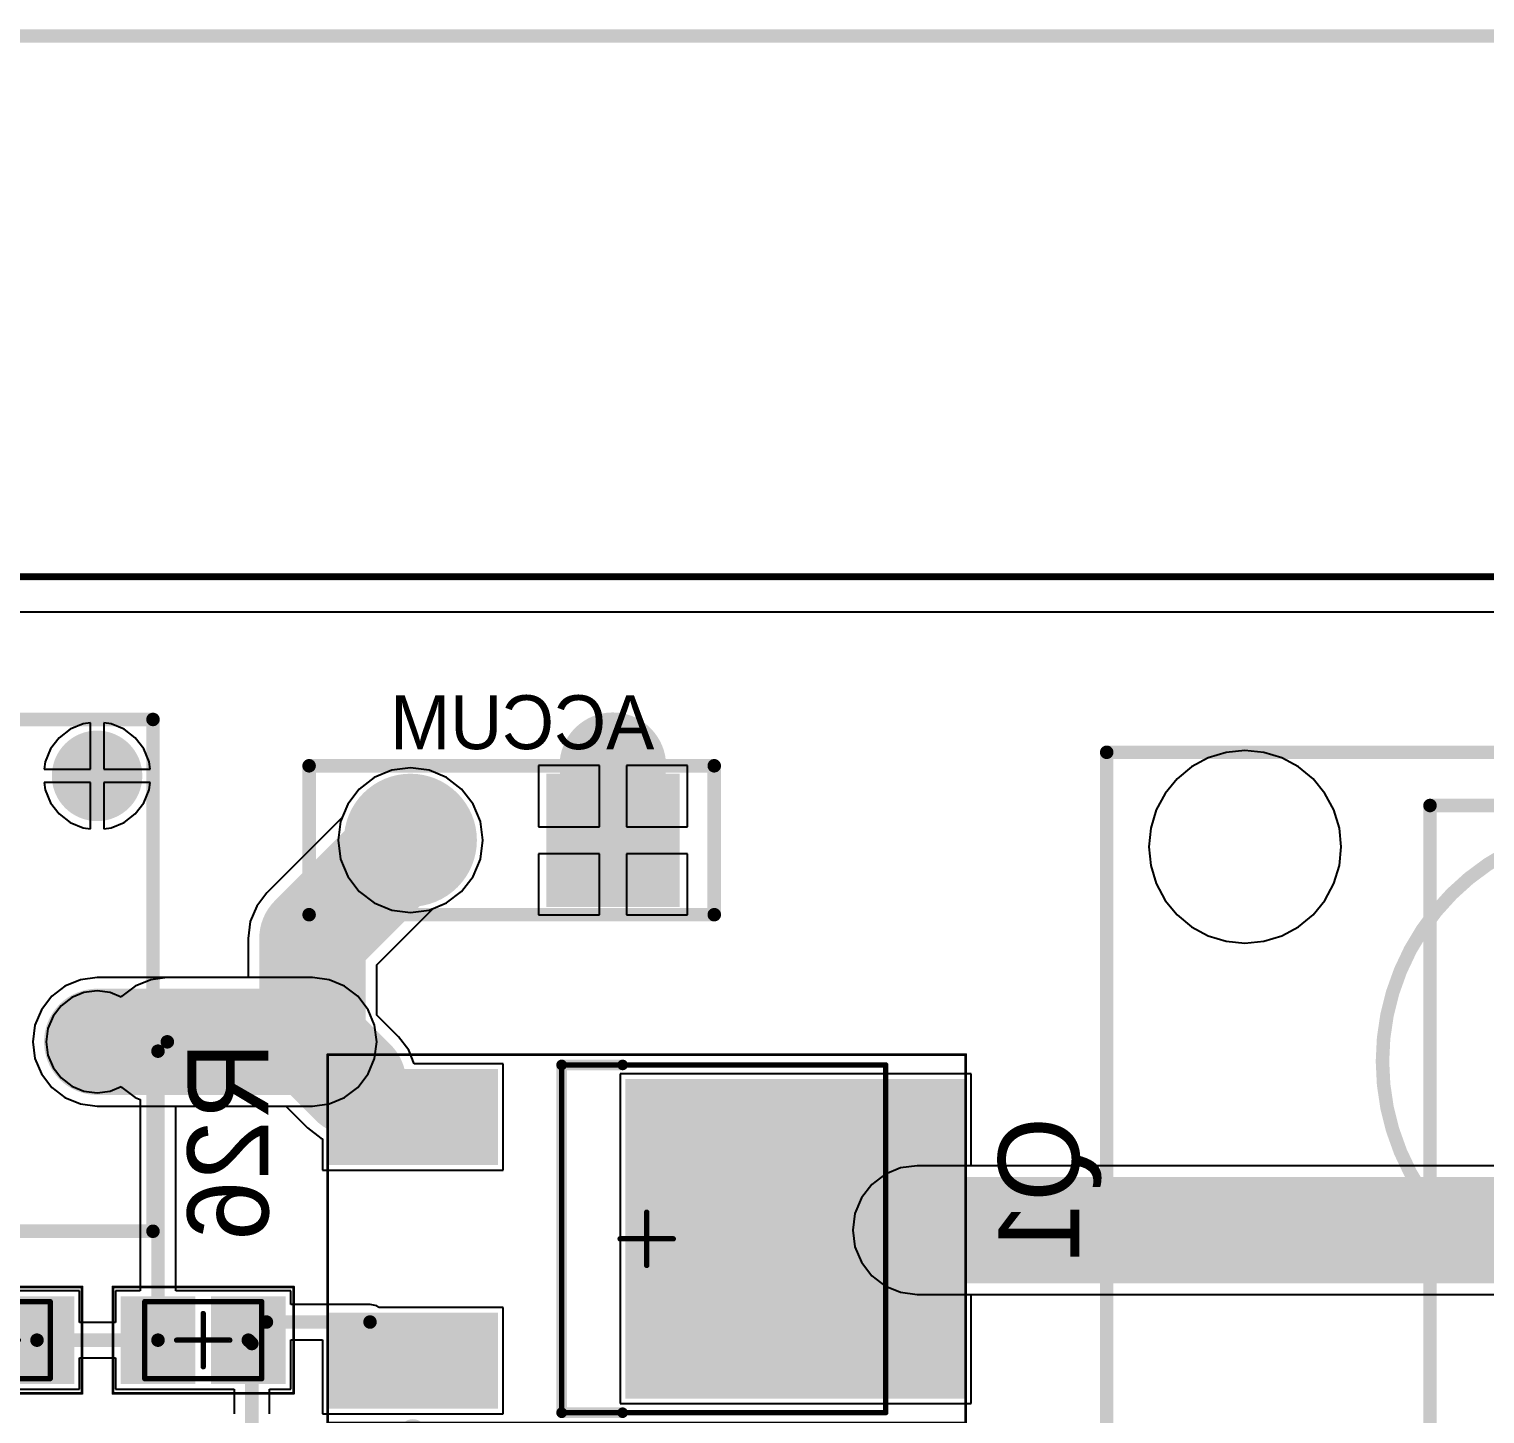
# Model space of a CAD drawing. Header units: millimetres. Extents: x -0.4 to 7.76, y -3.34 to 0.42.
# Drawn here: x 1.28 to 2.358, y -0.622 to 0.403 of the extents above; entities that cross this region are included whole.
import ezdxf

# ---------------------------------------------------------------- set-up
doc = ezdxf.new("R2010")
doc.units = ezdxf.units.MM
doc.header["$MEASUREMENT"] = 0
for name, color, linetype in [('BottomLayer', 5, 'Continuous'), ('BottomOverlay', 54, 'Continuous'), ('BottomPaste', 16, 'Continuous'), ('BottomSolder', 6, 'Continuous'), ('KeepOutLayer', 6, 'Continuous'), ('Mechanical13', 56, 'Continuous'), ('Mechanical15', 56, 'Continuous'), ('MultiLayer', 9, 'Continuous'), ('PadHoleLayer', 156, 'Continuous'), ('TopLayer', 1, 'Continuous'), ('TopOverlay', 2, 'Continuous'), ('TopSolder', 216, 'Continuous'), ('ViaHoleLayer', 16, 'Continuous')]:
    doc.layers.add(name, color=color, linetype=linetype)

# ---------------------------------------------------------------- blocks, each defined once
blk = doc.blocks.new('RESC2013X60X40NL20T25_B_3')
at = {"layer": 'BottomLayer'}
for points in [[(-0.0571, 0.0285), (-0.0571, -0.0285), (-0.0098, 0.0285), (-0.0098, -0.0285)], [(0.0098, 0.0285), (0.0098, -0.0285), (0.0571, 0.0285), (0.0571, -0.0285)]]:
    blk.add_solid(points, dxfattribs=at)
at = {"layer": 'BottomPaste'}
for points in [[(-0.0571, 0.0285), (-0.0571, -0.0285), (-0.0098, 0.0285), (-0.0098, -0.0285)], [(0.0098, 0.0285), (0.0098, -0.0285), (0.0571, 0.0285), (0.0571, -0.0285)]]:
    blk.add_solid(points, dxfattribs=at)
at = {"layer": 'BottomSolder'}
for points in [[(-0.0611, 0.0325), (-0.0611, -0.0325), (-0.0058, 0.0325), (-0.0058, -0.0325)], [(0.0058, 0.0325), (0.0058, -0.0325), (0.0611, 0.0325), (0.0611, -0.0325)]]:
    blk.add_solid(points, dxfattribs=at)
at = {"layer": 'Mechanical13', "const_width": 0.00394}
for points in [[(-0.0433, 0.0285), (0.0433, 0.0285)], [(-0.0433, -0.0285), (-0.0433, 0.0285)], [(0.0433, -0.0285), (0.0433, 0.0285)], [(-0.0433, -0.0285), (0.0433, -0.0285)]]:
    blk.add_lwpolyline(points, dxfattribs=at)
at = {"layer": 'Mechanical13', "const_width": 0.00197}
for points in [[(-0.0443, 0.0285, 1), (-0.0423, 0.0285, 1)], [(-0.0443, 0.0285, 1), (-0.0423, 0.0285, 1)], [(0.0423, 0.0285, 1), (0.0443, 0.0285, 1)], [(0.0423, 0.0285, 1), (0.0443, 0.0285, 1)], [(-0.0443, -0.0285, 1), (-0.0423, -0.0285, 1)], [(-0.0443, -0.0285, 1), (-0.0423, -0.0285, 1)], [(0.0423, -0.0285, 1), (0.0443, -0.0285, 1)], [(0.0423, -0.0285, 1), (0.0443, -0.0285, 1)]]:
    blk.add_lwpolyline(points, format="xyb", close=True, dxfattribs=at)
at = {"layer": 'Mechanical15'}
for points, const_width in [([(-0.0669, 0.0394), (0.0669, 0.0394)], 0.00197), ([(-0.0669, -0.0394), (-0.0669, 0.0394)], 0.00197), ([(0.0669, -0.0394), (0.0669, 0.0394)], 0.00197), ([(0, -0.0197), (0, 0.0197)], 0.00394), ([(-0.0197, 0), (0.0197, 0)], 0.00394), ([(-0.0669, -0.0394), (0.0669, -0.0394)], 0.00197)]:
    blk.add_lwpolyline(points, dxfattribs=dict(at, const_width=const_width))
for points, const_width in [([(-0.0674, 0.0394, 1), (-0.0664, 0.0394, 1)], 0.000984), ([(-0.0674, 0.0394, 1), (-0.0664, 0.0394, 1)], 0.000984), ([(0.0664, 0.0394, 1), (0.0674, 0.0394, 1)], 0.000984), ([(0.0664, 0.0394, 1), (0.0674, 0.0394, 1)], 0.000984), ([(-0.001, 0.0197, 1), (0.001, 0.0197, 1)], 0.00197), ([(-0.0207, 0, 1), (-0.0187, 0, 1)], 0.00197), ([(0.0187, 0, 1), (0.0207, 0, 1)], 0.00197), ([(-0.001, -0.0197, 1), (0.001, -0.0197, 1)], 0.00197), ([(-0.0674, -0.0394, 1), (-0.0664, -0.0394, 1)], 0.000984), ([(-0.0674, -0.0394, 1), (-0.0664, -0.0394, 1)], 0.000984), ([(0.0664, -0.0394, 1), (0.0674, -0.0394, 1)], 0.000984), ([(0.0664, -0.0394, 1), (0.0674, -0.0394, 1)], 0.000984)]:
    blk.add_lwpolyline(points, format="xyb", close=True, dxfattribs=dict(at, const_width=const_width))
blk = doc.blocks.new('RESC2013X60X40NL20T25_B_4')
at = {"layer": 'BottomLayer'}
for points in [[(-0.0571, 0.0285), (-0.0571, -0.0285), (-0.0098, 0.0285), (-0.0098, -0.0285)], [(0.0098, 0.0285), (0.0098, -0.0285), (0.0571, 0.0285), (0.0571, -0.0285)]]:
    blk.add_solid(points, dxfattribs=at)
at = {"layer": 'BottomPaste'}
for points in [[(-0.0571, 0.0285), (-0.0571, -0.0285), (-0.0098, 0.0285), (-0.0098, -0.0285)], [(0.0098, 0.0285), (0.0098, -0.0285), (0.0571, 0.0285), (0.0571, -0.0285)]]:
    blk.add_solid(points, dxfattribs=at)
at = {"layer": 'BottomSolder'}
for points in [[(-0.0611, 0.0325), (-0.0611, -0.0325), (-0.0058, 0.0325), (-0.0058, -0.0325)], [(0.0058, 0.0325), (0.0058, -0.0325), (0.0611, 0.0325), (0.0611, -0.0325)]]:
    blk.add_solid(points, dxfattribs=at)
at = {"layer": 'Mechanical13', "const_width": 0.00394}
for points in [[(0.0433, 0.0285), (-0.0433, 0.0285)], [(-0.0433, 0.0285), (-0.0433, -0.0285)], [(0.0433, 0.0285), (0.0433, -0.0285)], [(0.0433, -0.0285), (-0.0433, -0.0285)]]:
    blk.add_lwpolyline(points, dxfattribs=at)
at = {"layer": 'Mechanical13', "const_width": 0.00197}
for points in [[(-0.0443, 0.0285, 1), (-0.0423, 0.0285, 1)], [(-0.0443, 0.0285, 1), (-0.0423, 0.0285, 1)], [(0.0423, 0.0285, 1), (0.0443, 0.0285, 1)], [(0.0423, 0.0285, 1), (0.0443, 0.0285, 1)], [(-0.0443, -0.0285, 1), (-0.0423, -0.0285, 1)], [(-0.0443, -0.0285, 1), (-0.0423, -0.0285, 1)], [(0.0423, -0.0285, 1), (0.0443, -0.0285, 1)], [(0.0423, -0.0285, 1), (0.0443, -0.0285, 1)]]:
    blk.add_lwpolyline(points, format="xyb", close=True, dxfattribs=at)
at = {"layer": 'Mechanical15'}
for points, const_width in [([(0.0669, 0.0394), (-0.0669, 0.0394)], 0.00197), ([(-0.0669, 0.0394), (-0.0669, -0.0394)], 0.00197), ([(0.0669, 0.0394), (0.0669, -0.0394)], 0.00197), ([(0, 0.0197), (0, -0.0197)], 0.00394), ([(0.0197, 0), (-0.0197, 0)], 0.00394), ([(0.0669, -0.0394), (-0.0669, -0.0394)], 0.00197)]:
    blk.add_lwpolyline(points, dxfattribs=dict(at, const_width=const_width))
for points, const_width in [([(-0.0674, 0.0394, 1), (-0.0664, 0.0394, 1)], 0.000984), ([(-0.0674, 0.0394, 1), (-0.0664, 0.0394, 1)], 0.000984), ([(0.0664, 0.0394, 1), (0.0674, 0.0394, 1)], 0.000984), ([(0.0664, 0.0394, 1), (0.0674, 0.0394, 1)], 0.000984), ([(-0.001, 0.0197, 1), (0.001, 0.0197, 1)], 0.00197), ([(-0.0207, 0, 1), (-0.0187, 0, 1)], 0.00197), ([(0.0187, 0, 1), (0.0207, 0, 1)], 0.00197), ([(-0.001, -0.0197, 1), (0.001, -0.0197, 1)], 0.00197), ([(-0.0674, -0.0394, 1), (-0.0664, -0.0394, 1)], 0.000984), ([(-0.0674, -0.0394, 1), (-0.0664, -0.0394, 1)], 0.000984), ([(0.0664, -0.0394, 1), (0.0674, -0.0394, 1)], 0.000984), ([(0.0664, -0.0394, 1), (0.0674, -0.0394, 1)], 0.000984)]:
    blk.add_lwpolyline(points, format="xyb", close=True, dxfattribs=dict(at, const_width=const_width))
blk = doc.blocks.new('ONSC_DPAK_3_369C_01_V_B_6')
at = {"layer": 'BottomLayer'}
for points in [[(-0.2323, 0.1217), (-0.2323, 0.0587), (-0.1142, 0.1217), (-0.1142, 0.0587)], [(-0.0118, 0.1142), (-0.0118, -0.1142), (0.2323, 0.1142), (0.2323, -0.1142)], [(-0.2323, -0.0587), (-0.2323, -0.1217), (-0.1142, -0.0587), (-0.1142, -0.1217)]]:
    blk.add_solid(points, dxfattribs=at)
at = {"layer": 'BottomOverlay', "const_width": 0.00787}
for points in [[(-0.063, 0.1287), (-0.0178, 0.1287)], [(-0.063, -0.1287), (-0.063, 0.1287)], [(-0.063, -0.1287), (-0.0178, -0.1287)]]:
    blk.add_lwpolyline(points, dxfattribs=at)
at = {"layer": 'BottomOverlay'}
for points, const_width in [([(-0.065, 0.1287, 1), (-0.061, 0.1287, 1)], 0.00394), ([(-0.065, 0.1287, 1), (-0.061, 0.1287, 1)], 0.00394), ([(-0.0198, 0.1287, 1), (-0.0159, 0.1287, 1)], 0.00394), ([(-0.065, -0.1287, 1), (-0.061, -0.1287, 1)], 0.00394), ([(-0.065, -0.1287, 1), (-0.061, -0.1287, 1)], 0.00394), ([(-0.0198, -0.1287, 1), (-0.0159, -0.1287, 1)], 0.00394), ([(-0.1683, -0.1433, 1), (-0.1781, -0.1433, 1)], 0.00984), ([(-0.1806, -0.1433, 1), (-0.1757, -0.1433, 1)], 0.00492), ([(-0.1708, -0.1433, 1), (-0.1658, -0.1433, 1)], 0.00492)]:
    blk.add_lwpolyline(points, format="xyb", close=True, dxfattribs=dict(at, const_width=const_width))
at = {"layer": 'BottomPaste'}
for points in [[(-0.2323, 0.1217), (-0.2323, 0.0587), (-0.1142, 0.1217), (-0.1142, 0.0587)], [(-0.0118, 0.1142), (-0.0118, -0.1142), (0.2323, 0.1142), (0.2323, -0.1142)], [(-0.2323, -0.0587), (-0.2323, -0.1217), (-0.1142, -0.0587), (-0.1142, -0.1217)]]:
    blk.add_solid(points, dxfattribs=at)
at = {"layer": 'BottomSolder'}
for points in [[(-0.2363, 0.1257), (-0.2363, 0.0547), (-0.1102, 0.1257), (-0.1102, 0.0547)], [(-0.0158, 0.1182), (-0.0158, -0.1182), (0.2363, 0.1182), (0.2363, -0.1182)], [(-0.2363, -0.0547), (-0.2363, -0.1257), (-0.1102, -0.0547), (-0.1102, -0.1257)]]:
    blk.add_solid(points, dxfattribs=at)
at = {"layer": 'Mechanical13', "const_width": 0.00394}
for points in [[(-0.063, 0.1287), (0.177, 0.1287)], [(-0.063, -0.1287), (-0.063, 0.1287)], [(0.177, -0.1287), (0.177, 0.1287)], [(-0.063, -0.1287), (0.177, -0.1287)]]:
    blk.add_lwpolyline(points, dxfattribs=at)
at = {"layer": 'Mechanical13', "const_width": 0.00197}
for points in [[(-0.064, 0.1287, 1), (-0.062, 0.1287, 1)], [(-0.064, 0.1287, 1), (-0.062, 0.1287, 1)], [(0.176, 0.1287, 1), (0.178, 0.1287, 1)], [(0.176, 0.1287, 1), (0.178, 0.1287, 1)], [(-0.064, -0.1287, 1), (-0.062, -0.1287, 1)], [(-0.064, -0.1287, 1), (-0.062, -0.1287, 1)], [(0.176, -0.1287, 1), (0.178, -0.1287, 1)], [(0.176, -0.1287, 1), (0.178, -0.1287, 1)]]:
    blk.add_lwpolyline(points, format="xyb", close=True, dxfattribs=at)
at = {"layer": 'Mechanical15'}
for points, const_width in [([(-0.2362, 0.1364), (0.2362, 0.1364)], 0.00197), ([(-0.2362, -0.1364), (-0.2362, 0.1364)], 0.00197), ([(0.2362, -0.1364), (0.2362, 0.1364)], 0.00197), ([(0, -0.0197), (0, 0.0197)], 0.00394), ([(-0.0197, 0), (0.0197, 0)], 0.00394), ([(-0.2362, -0.1364), (0.2362, -0.1364)], 0.00197)]:
    blk.add_lwpolyline(points, dxfattribs=dict(at, const_width=const_width))
for points, const_width in [([(-0.2367, 0.1364, 1), (-0.2357, 0.1364, 1)], 0.000984), ([(-0.2367, 0.1364, 1), (-0.2357, 0.1364, 1)], 0.000984), ([(0.2357, 0.1364, 1), (0.2367, 0.1364, 1)], 0.000984), ([(0.2357, 0.1364, 1), (0.2367, 0.1364, 1)], 0.000984), ([(-0.001, 0.0197, 1), (0.001, 0.0197, 1)], 0.00197), ([(-0.0207, 0, 1), (-0.0187, 0, 1)], 0.00197), ([(0.0187, 0, 1), (0.0207, 0, 1)], 0.00197), ([(-0.001, -0.0197, 1), (0.001, -0.0197, 1)], 0.00197), ([(-0.2367, -0.1364, 1), (-0.2357, -0.1364, 1)], 0.000984), ([(-0.2367, -0.1364, 1), (-0.2357, -0.1364, 1)], 0.000984), ([(0.2357, -0.1364, 1), (0.2367, -0.1364, 1)], 0.000984), ([(0.2357, -0.1364, 1), (0.2367, -0.1364, 1)], 0.000984)]:
    blk.add_lwpolyline(points, format="xyb", close=True, dxfattribs=dict(at, const_width=const_width))
blk = doc.blocks.new('LCD_MODULE_3_2_480_320_11')
at = {"layer": 'TopOverlay', "const_width": 0.01}
for points in [[(-0.0394, 0), (3.5433, 0)], [(-0.0394, -2.135), (-0.0394, 0)], [(0.2, -0.0394), (3.2677, -0.0394)], [(0.2, -0.0394), (0.2, -2.0433)]]:
    blk.add_lwpolyline(points, dxfattribs=at)
at = {"layer": 'TopOverlay', "const_width": 0.005}
for points in [[(-0.0419, 0, 1), (-0.0369, 0, 1)], [(-0.0419, 0, 1), (-0.0369, 0, 1)], [(0.1975, -0.0394, 1), (0.2025, -0.0394, 1)], [(0.1975, -0.0394, 1), (0.2025, -0.0394, 1)]]:
    blk.add_lwpolyline(points, format="xyb", close=True, dxfattribs=at)
blk = doc.blocks.new('TRANSF_ICORE_B_28')
at = {"layer": 'BottomLayer', "const_width": 0.0295}
for points in [[(-0.1624, 0.098, 1), (-0.1329, 0.098, 1)], [(0.0344, 0.098, 1), (0.064, 0.098, 1)], [(-0.064, -0.0004, 1), (-0.0344, -0.0004, 1)], [(0.1329, -0.0004, 1), (0.1624, -0.0004, 1)], [(-0.1624, -0.0988, 1), (-0.1329, -0.0988, 1)], [(0.0344, -0.0988, 1), (0.064, -0.0988, 1)]]:
    blk.add_lwpolyline(points, format="xyb", close=True, dxfattribs=at)
at = {"layer": 'BottomOverlay', "const_width": 0.01}
for points in [[(-0.1894, -0.1394), (-0.1894, 0.1394)], [(0.1894, 0.1394), (-0.1894, 0.1394)], [(0.1894, -0.1394), (0.1894, 0.1394)], [(0.1894, -0.1394), (-0.1894, -0.1394)]]:
    blk.add_lwpolyline(points, dxfattribs=at)
at = {"layer": 'BottomOverlay', "const_width": 0.005}
for points in [[(-0.1919, 0.1394, 1), (-0.1869, 0.1394, 1)], [(-0.1919, 0.1394, 1), (-0.1869, 0.1394, 1)], [(0.1869, 0.1394, 1), (0.1919, 0.1394, 1)], [(0.1869, 0.1394, 1), (0.1919, 0.1394, 1)], [(-0.1919, -0.1394, 1), (-0.1869, -0.1394, 1)], [(-0.1919, -0.1394, 1), (-0.1869, -0.1394, 1)], [(0.1869, -0.1394, 1), (0.1919, -0.1394, 1)], [(0.1869, -0.1394, 1), (0.1919, -0.1394, 1)]]:
    blk.add_lwpolyline(points, format="xyb", close=True, dxfattribs=at)
at = {"layer": 'BottomSolder', "const_width": 0.0335}
for points in [[(-0.1644, 0.098, 1), (-0.1309, 0.098, 1)], [(0.0324, 0.098, 1), (0.066, 0.098, 1)], [(-0.066, -0.0004, 1), (-0.0324, -0.0004, 1)], [(0.1309, -0.0004, 1), (0.1644, -0.0004, 1)], [(-0.1644, -0.0988, 1), (-0.1309, -0.0988, 1)], [(0.0324, -0.0988, 1), (0.066, -0.0988, 1)]]:
    blk.add_lwpolyline(points, format="xyb", close=True, dxfattribs=at)
at = {"layer": 'MultiLayer', "const_width": 0.0295}
for points in [[(-0.1624, 0.098, 1), (-0.1329, 0.098, 1)], [(0.0344, 0.098, 1), (0.064, 0.098, 1)], [(-0.064, -0.0004, 1), (-0.0344, -0.0004, 1)], [(0.1329, -0.0004, 1), (0.1624, -0.0004, 1)], [(-0.1624, -0.0988, 1), (-0.1329, -0.0988, 1)], [(0.0344, -0.0988, 1), (0.064, -0.0988, 1)]]:
    blk.add_lwpolyline(points, format="xyb", close=True, dxfattribs=at)
at = {"layer": 'PadHoleLayer', "const_width": 0.0177}
for points in [[(-0.1565, 0.098, 1), (-0.1388, 0.098, 1)], [(0.0404, 0.098, 1), (0.0581, 0.098, 1)], [(-0.0581, -0.0004, 1), (-0.0404, -0.0004, 1)], [(0.1388, -0.0004, 1), (0.1565, -0.0004, 1)], [(-0.1565, -0.0988, 1), (-0.1388, -0.0988, 1)], [(0.0404, -0.0988, 1), (0.0581, -0.0988, 1)]]:
    blk.add_lwpolyline(points, format="xyb", close=True, dxfattribs=at)
at = {"layer": 'TopLayer', "const_width": 0.0295}
for points in [[(-0.1624, 0.098, 1), (-0.1329, 0.098, 1)], [(0.0344, 0.098, 1), (0.064, 0.098, 1)], [(-0.064, -0.0004, 1), (-0.0344, -0.0004, 1)], [(0.1329, -0.0004, 1), (0.1624, -0.0004, 1)], [(-0.1624, -0.0988, 1), (-0.1329, -0.0988, 1)], [(0.0344, -0.0988, 1), (0.064, -0.0988, 1)]]:
    blk.add_lwpolyline(points, format="xyb", close=True, dxfattribs=at)
at = {"layer": 'TopSolder', "const_width": 0.0335}
for points in [[(-0.1644, 0.098, 1), (-0.1309, 0.098, 1)], [(0.0324, 0.098, 1), (0.066, 0.098, 1)], [(-0.066, -0.0004, 1), (-0.0324, -0.0004, 1)], [(0.1309, -0.0004, 1), (0.1644, -0.0004, 1)], [(-0.1644, -0.0988, 1), (-0.1309, -0.0988, 1)], [(0.0324, -0.0988, 1), (0.066, -0.0988, 1)]]:
    blk.add_lwpolyline(points, format="xyb", close=True, dxfattribs=at)
blk = doc.blocks.new('JX2_B_33')
at = {"layer": 'BottomLayer', "const_width": 0.0453}
blk.add_lwpolyline([(0.0524, 0, 1), (0.0976, 0, 1)], format="xyb", close=True, dxfattribs=at)
at = {"layer": 'BottomLayer'}
blk.add_solid([(-0.1203, -0.0453), (-0.0297, -0.0453), (-0.1203, 0.0453), (-0.0297, 0.0453)], dxfattribs=at)
at = {"layer": 'BottomOverlay', "const_width": 0.01}
for points in [[(0.15, 0.0551), (-0.15, 0.0551)], [(-0.15, 0.0551), (-0.15, -0.0551)], [(0.15, 0.0551), (0.15, -0.0551)], [(0.15, -0.0551), (-0.15, -0.0551)]]:
    blk.add_lwpolyline(points, dxfattribs=at)
at = {"layer": 'BottomOverlay', "const_width": 0.005}
for points in [[(-0.1525, 0.0551, 1), (-0.1475, 0.0551, 1)], [(-0.1525, 0.0551, 1), (-0.1475, 0.0551, 1)], [(0.1475, 0.0551, 1), (0.1525, 0.0551, 1)], [(0.1475, 0.0551, 1), (0.1525, 0.0551, 1)], [(-0.1525, -0.0551, 1), (-0.1475, -0.0551, 1)], [(-0.1525, -0.0551, 1), (-0.1475, -0.0551, 1)], [(0.1475, -0.0551, 1), (0.1525, -0.0551, 1)], [(0.1475, -0.0551, 1), (0.1525, -0.0551, 1)]]:
    blk.add_lwpolyline(points, format="xyb", close=True, dxfattribs=at)
at = {"layer": 'BottomSolder', "const_width": 0.0493}
blk.add_lwpolyline([(0.0504, 0, 1), (0.0996, 0, 1)], format="xyb", close=True, dxfattribs=at)
at = {"layer": 'BottomSolder'}
blk.add_solid([(-0.1243, -0.0493), (-0.0257, -0.0493), (-0.1243, 0.0493), (-0.0257, 0.0493)], dxfattribs=at)
at = {"layer": 'MultiLayer', "const_width": 0.0453}
blk.add_lwpolyline([(0.0524, 0, 1), (0.0976, 0, 1)], format="xyb", close=True, dxfattribs=at)
at = {"layer": 'MultiLayer'}
blk.add_solid([(-0.1203, -0.0453), (-0.0297, -0.0453), (-0.1203, 0.0453), (-0.0297, 0.0453)], dxfattribs=at)
at = {"layer": 'PadHoleLayer', "const_width": 0.0256}
for points in [[(-0.0878, 0, 1), (-0.0622, 0, 1)], [(0.0622, 0, 1), (0.0878, 0, 1)]]:
    blk.add_lwpolyline(points, format="xyb", close=True, dxfattribs=at)
at = {"layer": 'TopLayer', "const_width": 0.0453}
blk.add_lwpolyline([(0.0524, 0, 1), (0.0976, 0, 1)], format="xyb", close=True, dxfattribs=at)
at = {"layer": 'TopLayer'}
blk.add_solid([(-0.1203, -0.0453), (-0.0297, -0.0453), (-0.1203, 0.0453), (-0.0297, 0.0453)], dxfattribs=at)
at = {"layer": 'TopSolder', "const_width": 0.0493}
blk.add_lwpolyline([(0.0504, 0, 1), (0.0996, 0, 1)], format="xyb", close=True, dxfattribs=at)
at = {"layer": 'TopSolder'}
blk.add_solid([(-0.1243, -0.0493), (-0.0257, -0.0493), (-0.1243, 0.0493), (-0.0257, 0.0493)], dxfattribs=at)
blk = doc.blocks.new('CAP250RP_B_44')
at = {"layer": 'BottomLayer', "const_width": 0.0315}
blk.add_lwpolyline([(0.1307, 0, 1), (0.1622, 0, 1)], format="xyb", close=True, dxfattribs=at)
at = {"layer": 'BottomLayer'}
blk.add_solid([(-0.1351, -0.0315), (-0.0721, -0.0315), (-0.1351, 0.0315), (-0.0721, 0.0315)], dxfattribs=at)
at = {"layer": 'BottomOverlay'}
for points, const_width in [([(0.1966, 0, 1), (-0.1538, 0, 1)], 0.01), ([(-0.1873, 0.0118, 1), (-0.1823, 0.0118, 1)], 0.005), ([(-0.1991, 0, 1), (-0.1941, 0, 1)], 0.005), ([(-0.1755, 0, 1), (-0.1705, 0, 1)], 0.005), ([(-0.1563, 0, 1), (-0.1513, 0, 1)], 0.005), ([(0.1941, 0, 1), (0.1991, 0, 1)], 0.005), ([(-0.1873, -0.0118, 1), (-0.1823, -0.0118, 1)], 0.005)]:
    blk.add_lwpolyline(points, format="xyb", close=True, dxfattribs=dict(at, const_width=const_width))
at = {"layer": 'BottomOverlay', "const_width": 0.01}
for points in [[(-0.1848, 0.0118), (-0.1848, -0.0118)], [(-0.1966, 0), (-0.173, 0)]]:
    blk.add_lwpolyline(points, dxfattribs=at)
at = {"layer": 'BottomSolder', "const_width": 0.0355}
blk.add_lwpolyline([(0.1287, 0, 1), (0.1642, 0, 1)], format="xyb", close=True, dxfattribs=at)
at = {"layer": 'BottomSolder'}
blk.add_solid([(-0.1391, -0.0355), (-0.0681, -0.0355), (-0.1391, 0.0355), (-0.0681, 0.0355)], dxfattribs=at)
at = {"layer": 'MultiLayer', "const_width": 0.0315}
blk.add_lwpolyline([(0.1307, 0, 1), (0.1622, 0, 1)], format="xyb", close=True, dxfattribs=at)
at = {"layer": 'MultiLayer'}
blk.add_solid([(-0.1351, -0.0315), (-0.0721, -0.0315), (-0.1351, 0.0315), (-0.0721, 0.0315)], dxfattribs=at)
at = {"layer": 'PadHoleLayer', "const_width": 0.0197}
for points in [[(-0.1134, 0, 1), (-0.0937, 0, 1)], [(0.1366, 0, 1), (0.1563, 0, 1)]]:
    blk.add_lwpolyline(points, format="xyb", close=True, dxfattribs=at)
at = {"layer": 'TopLayer', "const_width": 0.0315}
blk.add_lwpolyline([(0.1307, 0, 1), (0.1622, 0, 1)], format="xyb", close=True, dxfattribs=at)
at = {"layer": 'TopLayer'}
blk.add_solid([(-0.1351, -0.0315), (-0.0721, -0.0315), (-0.1351, 0.0315), (-0.0721, 0.0315)], dxfattribs=at)
at = {"layer": 'TopSolder', "const_width": 0.0355}
blk.add_lwpolyline([(0.1287, 0, 1), (0.1642, 0, 1)], format="xyb", close=True, dxfattribs=at)
at = {"layer": 'TopSolder'}
blk.add_solid([(-0.1391, -0.0355), (-0.0681, -0.0355), (-0.1391, 0.0355), (-0.0681, 0.0355)], dxfattribs=at)

msp = doc.modelspace()

# ---------------------------------------------------------------- linework, layer by layer
at = {"layer": 'BottomLayer'}
for p, q in [((0.0287, -0.0287), (7.339, -0.0287)), ((1.3108, -0.1155), (1.3026, -0.1218)), ((1.3204, -0.1115), (1.3108, -0.1155)), ((1.3258, -0.1108), (1.3204, -0.1115)), ((1.3258, -0.145), (1.3258, -0.1108)), ((1.3411, -0.1115), (1.3358, -0.1108)), ((1.3358, -0.1108), (1.3358, -0.145)), ((1.3507, -0.1155), (1.3411, -0.1115)), ((1.359, -0.1218), (1.3507, -0.1155)), ((1.3026, -0.1218), (1.2962, -0.1301)), ((1.3653, -0.1301), (1.359, -0.1218)), ((1.2923, -0.1397), (1.2916, -0.145)), ((1.2962, -0.1301), (1.2923, -0.1397)), ((1.3693, -0.1397), (1.3653, -0.1301)), ((1.37, -0.145), (1.3693, -0.1397)), ((2.1535, -0.1368), (2.1412, -0.1434)), ((2.1668, -0.1328), (2.1535, -0.1368)), ((2.1807, -0.1314), (2.1668, -0.1328)), ((2.1946, -0.1328), (2.1807, -0.1314)), ((2.208, -0.1368), (2.1946, -0.1328)), ((2.2203, -0.1434), (2.208, -0.1368)), ((1.2916, -0.145), (1.3258, -0.145)), ((1.3358, -0.145), (1.37, -0.145)), ((1.5489, -0.1459), (1.5359, -0.1513)), ((1.5627, -0.1441), (1.5489, -0.1459)), ((1.5766, -0.1459), (1.5627, -0.1441)), ((1.5895, -0.1513), (1.5766, -0.1459)), ((1.7027, -0.1424), (1.6575, -0.1424)), ((1.6575, -0.1424), (1.6575, -0.1877)), ((1.7027, -0.1877), (1.7027, -0.1424)), ((1.768, -0.1424), (1.7227, -0.1424)), ((1.7227, -0.1424), (1.7227, -0.1877)), ((1.768, -0.1877), (1.768, -0.1424)), ((2.1412, -0.1434), (2.1304, -0.1522)), ((2.2311, -0.1522), (2.2203, -0.1434)), ((1.3258, -0.155), (1.2916, -0.155)), ((1.2916, -0.155), (1.2923, -0.1604)), ((1.2923, -0.1604), (1.2962, -0.17)), ((1.3258, -0.1893), (1.3258, -0.155)), ((1.37, -0.155), (1.3358, -0.155)), ((1.3358, -0.155), (1.3358, -0.1893)), ((1.3653, -0.17), (1.3693, -0.1604)), ((1.3693, -0.1604), (1.37, -0.155)), ((1.5248, -0.1598), (1.5163, -0.1709)), ((1.5359, -0.1513), (1.5248, -0.1598)), ((1.6006, -0.1598), (1.5895, -0.1513)), ((1.6092, -0.1709), (1.6006, -0.1598)), ((2.1304, -0.1522), (2.1215, -0.163)), ((2.2399, -0.163), (2.2311, -0.1522)), ((1.2962, -0.17), (1.3026, -0.1782)), ((1.359, -0.1782), (1.3653, -0.17)), ((1.5163, -0.1709), (1.5122, -0.1808)), ((1.6145, -0.1838), (1.6092, -0.1709)), ((2.1215, -0.163), (2.1149, -0.1753)), ((2.2465, -0.1753), (2.2399, -0.163)), ((1.3026, -0.1782), (1.3108, -0.1846)), ((1.3507, -0.1846), (1.359, -0.1782)), ((1.5122, -0.1808), (1.4565, -0.2366)), ((2.1149, -0.1753), (2.1109, -0.1887)), ((2.2506, -0.1887), (2.2465, -0.1753)), ((1.3108, -0.1846), (1.3204, -0.1886)), ((1.3204, -0.1886), (1.3258, -0.1893)), ((1.3358, -0.1893), (1.3411, -0.1886)), ((1.3411, -0.1886), (1.3507, -0.1846)), ((1.6163, -0.1977), (1.6145, -0.1838)), ((1.6575, -0.1877), (1.7027, -0.1877)), ((1.7227, -0.1877), (1.768, -0.1877)), ((2.1109, -0.1887), (2.1095, -0.2026)), ((2.2519, -0.2026), (2.2506, -0.1887)), ((1.6145, -0.2116), (1.6163, -0.1977)), ((2.1095, -0.2026), (2.1109, -0.2165)), ((2.2506, -0.2165), (2.2519, -0.2026)), ((1.6092, -0.2245), (1.6145, -0.2116)), ((1.7027, -0.2077), (1.6575, -0.2077)), ((1.6575, -0.2077), (1.6575, -0.253)), ((1.7027, -0.253), (1.7027, -0.2077)), ((1.768, -0.2077), (1.7227, -0.2077)), ((1.7227, -0.2077), (1.7227, -0.253)), ((1.768, -0.253), (1.768, -0.2077)), ((1.6006, -0.2356), (1.6092, -0.2245)), ((2.1109, -0.2165), (2.1149, -0.2298)), ((2.2465, -0.2298), (2.2506, -0.2165)), ((1.4565, -0.2366), (1.4489, -0.2464)), ((1.5895, -0.2441), (1.6006, -0.2356)), ((2.1149, -0.2298), (2.1215, -0.2422)), ((2.2399, -0.2422), (2.2465, -0.2298)), ((1.4489, -0.2464), (1.4441, -0.2579)), ((1.5796, -0.2482), (1.5895, -0.2441)), ((2.1215, -0.2422), (2.1304, -0.253)), ((2.2311, -0.253), (2.2399, -0.2422)), ((1.4441, -0.2579), (1.4425, -0.2703)), ((1.5378, -0.29), (1.5796, -0.2482)), ((1.6575, -0.253), (1.7027, -0.253)), ((1.7227, -0.253), (1.768, -0.253)), ((2.1304, -0.253), (2.1412, -0.2618)), ((2.2203, -0.2618), (2.2311, -0.253)), ((2.1412, -0.2618), (2.1535, -0.2684)), ((2.1535, -0.2684), (2.1668, -0.2724)), ((2.1946, -0.2724), (2.208, -0.2684)), ((2.208, -0.2684), (2.2203, -0.2618)), ((1.4425, -0.2703), (1.4425, -0.2992)), ((2.1668, -0.2724), (2.1807, -0.2738)), ((2.1807, -0.2738), (2.1946, -0.2724)), ((1.5378, -0.3272), (1.5378, -0.29)), ((1.3704, -0.3009), (1.3589, -0.3056)), ((1.3827, -0.2992), (1.3704, -0.3009)), ((1.4425, -0.2992), (1.3827, -0.2992)), ((1.321, -0.3105), (1.3119, -0.3142)), ((1.3308, -0.3092), (1.321, -0.3105)), ((1.3405, -0.3105), (1.3308, -0.3092)), ((1.3486, -0.3138), (1.3405, -0.3105)), ((1.3589, -0.3056), (1.349, -0.3132)), ((1.3041, -0.3202), (1.2981, -0.328)), ((1.3119, -0.3142), (1.3041, -0.3202)), ((1.349, -0.3132), (1.3486, -0.3138)), ((1.2981, -0.328), (1.2943, -0.3371)), ((1.5539, -0.3432), (1.5378, -0.3272)), ((1.2943, -0.3371), (1.293, -0.3469)), ((1.5615, -0.3531), (1.5539, -0.3432)), ((1.293, -0.3469), (1.2943, -0.3567)), ((1.5656, -0.3631), (1.5615, -0.3531)), ((1.2943, -0.3567), (1.2981, -0.3658)), ((1.2981, -0.3658), (1.3041, -0.3736)), ((1.6314, -0.3631), (1.5656, -0.3631)), ((1.6314, -0.4419), (1.6314, -0.3631)), ((1.3041, -0.3736), (1.3119, -0.3796)), ((1.9779, -0.3706), (1.718, -0.3706)), ((1.718, -0.3706), (1.718, -0.6147)), ((1.9779, -0.4386), (1.9779, -0.3706)), ((1.3119, -0.3796), (1.321, -0.3833)), ((1.321, -0.3833), (1.3308, -0.3846)), ((1.3308, -0.3846), (1.3405, -0.3833)), ((1.3405, -0.3833), (1.3486, -0.38)), ((1.3486, -0.38), (1.349, -0.3806)), ((1.349, -0.3806), (1.3589, -0.3882)), ((1.3589, -0.3882), (1.3627, -0.3897)), ((1.3627, -0.3897), (1.3627, -0.5313)), ((1.3889, -0.5313), (1.3889, -0.3945)), ((1.3889, -0.3945), (1.4704, -0.3945)), ((1.4704, -0.3945), (1.4865, -0.4106)), ((1.4865, -0.4106), (1.4964, -0.4182)), ((1.4964, -0.4182), (1.4976, -0.4187)), ((1.4976, -0.4187), (1.4976, -0.4419)), ((1.4976, -0.4419), (1.6314, -0.4419)), ((2.8695, -0.4386), (1.9779, -0.4386)), ((1.3177, -0.5313), (1.2558, -0.5313)), ((1.3177, -0.5546), (1.3177, -0.5313)), ((1.3627, -0.5313), (1.3443, -0.5313)), ((1.3443, -0.5313), (1.3443, -0.5546)), ((1.4062, -0.5313), (1.3889, -0.5313)), ((1.4073, -0.5313), (1.4062, -0.5313)), ((1.4112, -0.5313), (1.4073, -0.5313)), ((1.4123, -0.5313), (1.4112, -0.5313)), ((1.4742, -0.5313), (1.4123, -0.5313)), ((1.4742, -0.5412), (1.4742, -0.5313)), ((1.9779, -0.6147), (1.9779, -0.5339)), ((1.9779, -0.5339), (2.8599, -0.5339)), ((1.5328, -0.5412), (1.4742, -0.5412)), ((1.5378, -0.5422), (1.5328, -0.5412)), ((1.5397, -0.5435), (1.5378, -0.5422)), ((1.6314, -0.5435), (1.5397, -0.5435)), ((1.6314, -0.6222), (1.6314, -0.5435)), ((1.3443, -0.5546), (1.3177, -0.5546)), ((1.4742, -0.6041), (1.4742, -0.5675)), ((1.4742, -0.5675), (1.4976, -0.5675)), ((1.4976, -0.5675), (1.4976, -0.6222)), ((1.3177, -0.6041), (1.3177, -0.5808)), ((1.3177, -0.5808), (1.3443, -0.5808)), ((1.3443, -0.5808), (1.3443, -0.6041)), ((1.2558, -0.6041), (1.3177, -0.6041)), ((1.3443, -0.6041), (1.4062, -0.6041)), ((1.4062, -0.6041), (1.4073, -0.6041)), ((1.4073, -0.6041), (1.4112, -0.6041)), ((1.4112, -0.6041), (1.4123, -0.6041)), ((1.4123, -0.6041), (1.4322, -0.6041)), ((1.4322, -0.6041), (1.4322, -0.6223)), ((1.4584, -0.6223), (1.4584, -0.6041)), ((1.4584, -0.6041), (1.4742, -0.6041)), ((1.4976, -0.6222), (1.6314, -0.6222)), ((1.718, -0.6147), (1.9779, -0.6147))]:
    msp.add_line(p, q, dxfattribs=at)
for points, const_width in [([(1.7125, -0.1425), (1.7127, -0.1427)], 0.0787), ([(1.4902, -0.2703), (1.5627, -0.1977)], 0.0787), ([(1.4902, -0.3469), (1.4902, -0.2703)], 0.0787), ([(1.3827, -0.3469), (1.4902, -0.3469)], 0.0787), ([(1.4902, -0.3469), (1.5202, -0.3769)], 0.0787), ([(1.3758, -0.3538), (1.3827, -0.3469)], 0.01), ([(1.3758, -0.5677), (1.3758, -0.3538)], 0.01), ([(1.5202, -0.3785), (1.5202, -0.3769)], 0.015), ([(1.5202, -0.3785), (1.5442, -0.4025)], 0.015), ([(1.5442, -0.4025), (1.5645, -0.4025)], 0.015), ([(1.938, -0.4863), (2.4577, -0.4863)], 0.0787), ([(1.4427, -0.5677), (1.4561, -0.5543)], 0.01), ([(1.4561, -0.5543), (1.5328, -0.5543)], 0.01), ([(1.2862, -0.5677), (1.3758, -0.5677)], 0.01), ([(1.4427, -0.5677), (1.4453, -0.5702)], 0.01), ([(1.4453, -0.6627), (1.4453, -0.5702)], 0.01)]:
    msp.add_lwpolyline(points, dxfattribs=dict(at, const_width=const_width))
for points, const_width in [([(1.6928, -0.1425, 1), (1.7322, -0.1425, 1)], 0.0394), ([(1.693, -0.1427, 1), (1.7324, -0.1427, 1)], 0.0394), ([(1.543, -0.1977, 1), (1.5824, -0.1977, 1)], 0.0394), ([(1.4705, -0.2703, 1), (1.5098, -0.2703, 1)], 0.0394), ([(1.4705, -0.2703, 1), (1.5098, -0.2703, 1)], 0.0394), ([(1.363, -0.3469, 1), (1.4024, -0.3469, 1)], 0.0394), ([(1.4705, -0.3469, 1), (1.5098, -0.3469, 1)], 0.0394), ([(1.4705, -0.3469, 1), (1.5098, -0.3469, 1)], 0.0394), ([(1.4705, -0.3469, 1), (1.5098, -0.3469, 1)], 0.0394), ([(1.4802, -0.3469, 1), (1.5002, -0.3469, 1)], 0.02), ([(1.3802, -0.3469, 1), (1.3852, -0.3469, 1)], 0.005), ([(1.5005, -0.3769, 1), (1.5399, -0.3769, 1)], 0.0394), ([(1.3733, -0.3538, 1), (1.3783, -0.3538, 1)], 0.005), ([(1.3733, -0.3538, 1), (1.3783, -0.3538, 1)], 0.005), ([(1.5165, -0.3769, 1), (1.524, -0.3769, 1)], 0.0075), ([(1.5165, -0.3785, 1), (1.524, -0.3785, 1)], 0.0075), ([(1.5165, -0.3785, 1), (1.524, -0.3785, 1)], 0.0075), ([(1.5404, -0.4025, 1), (1.5479, -0.4025, 1)], 0.0075), ([(1.5404, -0.4025, 1), (1.5479, -0.4025, 1)], 0.0075), ([(1.5608, -0.4025, 1), (1.5683, -0.4025, 1)], 0.0075), ([(1.9183, -0.4863, 1), (1.9576, -0.4863, 1)], 0.0394), ([(1.928, -0.4863, 1), (1.948, -0.4863, 1)], 0.02), ([(1.4536, -0.5543, 1), (1.4586, -0.5543, 1)], 0.005), ([(1.4536, -0.5543, 1), (1.4586, -0.5543, 1)], 0.005), ([(1.5303, -0.5543, 1), (1.5353, -0.5543, 1)], 0.005), ([(1.2837, -0.5677, 1), (1.2887, -0.5677, 1)], 0.005), ([(1.3733, -0.5677, 1), (1.3783, -0.5677, 1)], 0.005), ([(1.3733, -0.5677, 1), (1.3783, -0.5677, 1)], 0.005), ([(1.4402, -0.5677, 1), (1.4452, -0.5677, 1)], 0.005), ([(1.4402, -0.5677, 1), (1.4452, -0.5677, 1)], 0.005), ([(1.4428, -0.5702, 1), (1.4478, -0.5702, 1)], 0.005), ([(1.4428, -0.5702, 1), (1.4478, -0.5702, 1)], 0.005)]:
    msp.add_lwpolyline(points, format="xyb", close=True, dxfattribs=dict(at, const_width=const_width))
at = {"layer": 'KeepOutLayer'}
for const_width in [0.00551, 0.005]:
    msp.add_lwpolyline([(0.0027, -0.0027), (7.3649, -0.0027)], dxfattribs=dict(at, const_width=const_width))
at = {"layer": 'MultiLayer', "const_width": 0.02}
for points in [[(1.4802, -0.3469, 1), (1.5002, -0.3469, 1)], [(1.928, -0.4863, 1), (1.948, -0.4863, 1)]]:
    msp.add_lwpolyline(points, format="xyb", close=True, dxfattribs=at)
at = {"layer": 'TopLayer'}
for p, q in [((0.0287, -0.0287), (7.2337, -0.0287)), ((1.3108, -0.1155), (1.3026, -0.1218)), ((1.3204, -0.1115), (1.3108, -0.1155)), ((1.3258, -0.1108), (1.3204, -0.1115)), ((1.3258, -0.145), (1.3258, -0.1108)), ((1.3411, -0.1115), (1.3358, -0.1108)), ((1.3358, -0.1108), (1.3358, -0.145)), ((1.3507, -0.1155), (1.3411, -0.1115)), ((1.359, -0.1218), (1.3507, -0.1155)), ((1.3026, -0.1218), (1.2962, -0.1301)), ((1.3653, -0.1301), (1.359, -0.1218)), ((1.2923, -0.1397), (1.2916, -0.145)), ((1.2962, -0.1301), (1.2923, -0.1397)), ((1.3693, -0.1397), (1.3653, -0.1301)), ((1.37, -0.145), (1.3693, -0.1397)), ((2.1535, -0.1368), (2.1412, -0.1434)), ((2.1668, -0.1328), (2.1535, -0.1368)), ((2.1807, -0.1314), (2.1668, -0.1328)), ((2.1946, -0.1328), (2.1807, -0.1314)), ((2.208, -0.1368), (2.1946, -0.1328)), ((2.2203, -0.1434), (2.208, -0.1368)), ((1.2916, -0.145), (1.3258, -0.145)), ((1.3358, -0.145), (1.37, -0.145)), ((1.5489, -0.1459), (1.5359, -0.1513)), ((1.5627, -0.1441), (1.5489, -0.1459)), ((1.5766, -0.1459), (1.5627, -0.1441)), ((1.5895, -0.1513), (1.5766, -0.1459)), ((1.7027, -0.1424), (1.6575, -0.1424)), ((1.6575, -0.1424), (1.6575, -0.1877)), ((1.7027, -0.1877), (1.7027, -0.1424)), ((1.768, -0.1424), (1.7227, -0.1424)), ((1.7227, -0.1424), (1.7227, -0.1877)), ((1.768, -0.1877), (1.768, -0.1424)), ((2.1412, -0.1434), (2.1304, -0.1522)), ((2.2311, -0.1522), (2.2203, -0.1434)), ((1.3258, -0.155), (1.2916, -0.155)), ((1.2916, -0.155), (1.2923, -0.1604)), ((1.2923, -0.1604), (1.2962, -0.17)), ((1.3258, -0.1893), (1.3258, -0.155)), ((1.37, -0.155), (1.3358, -0.155)), ((1.3358, -0.155), (1.3358, -0.1893)), ((1.3653, -0.17), (1.3693, -0.1604)), ((1.3693, -0.1604), (1.37, -0.155)), ((1.5248, -0.1598), (1.5163, -0.1709)), ((1.5359, -0.1513), (1.5248, -0.1598)), ((1.6006, -0.1598), (1.5895, -0.1513)), ((1.6092, -0.1709), (1.6006, -0.1598)), ((2.1304, -0.1522), (2.1215, -0.163)), ((2.2399, -0.163), (2.2311, -0.1522)), ((1.2962, -0.17), (1.3026, -0.1782)), ((1.359, -0.1782), (1.3653, -0.17)), ((1.5163, -0.1709), (1.511, -0.1838)), ((1.6145, -0.1838), (1.6092, -0.1709)), ((2.1215, -0.163), (2.1149, -0.1753)), ((2.2465, -0.1753), (2.2399, -0.163)), ((1.3026, -0.1782), (1.3108, -0.1846)), ((1.3507, -0.1846), (1.359, -0.1782)), ((2.1149, -0.1753), (2.1109, -0.1887)), ((2.2506, -0.1887), (2.2465, -0.1753)), ((1.3108, -0.1846), (1.3204, -0.1886)), ((1.3204, -0.1886), (1.3258, -0.1893)), ((1.3358, -0.1893), (1.3411, -0.1886)), ((1.3411, -0.1886), (1.3507, -0.1846)), ((1.511, -0.1838), (1.5091, -0.1977)), ((1.6163, -0.1977), (1.6145, -0.1838)), ((1.6575, -0.1877), (1.7027, -0.1877)), ((1.7227, -0.1877), (1.768, -0.1877)), ((2.1109, -0.1887), (2.1095, -0.2026)), ((2.2519, -0.2026), (2.2506, -0.1887)), ((1.5091, -0.1977), (1.511, -0.2116)), ((1.6145, -0.2116), (1.6163, -0.1977)), ((2.1095, -0.2026), (2.1109, -0.2165)), ((2.2506, -0.2165), (2.2519, -0.2026)), ((1.511, -0.2116), (1.5163, -0.2245)), ((1.6092, -0.2245), (1.6145, -0.2116)), ((1.7027, -0.2077), (1.6575, -0.2077)), ((1.6575, -0.2077), (1.6575, -0.253)), ((1.7027, -0.253), (1.7027, -0.2077)), ((1.768, -0.2077), (1.7227, -0.2077)), ((1.7227, -0.2077), (1.7227, -0.253)), ((1.768, -0.253), (1.768, -0.2077)), ((1.5163, -0.2245), (1.5248, -0.2356)), ((1.6006, -0.2356), (1.6092, -0.2245)), ((2.1109, -0.2165), (2.1149, -0.2298)), ((2.2465, -0.2298), (2.2506, -0.2165)), ((1.5248, -0.2356), (1.5359, -0.2441)), ((1.5895, -0.2441), (1.6006, -0.2356)), ((2.1149, -0.2298), (2.1215, -0.2422)), ((2.2399, -0.2422), (2.2465, -0.2298)), ((1.5359, -0.2441), (1.5489, -0.2495)), ((1.5766, -0.2495), (1.5895, -0.2441)), ((2.1215, -0.2422), (2.1304, -0.253)), ((2.2311, -0.253), (2.2399, -0.2422)), ((1.5489, -0.2495), (1.5627, -0.2513)), ((1.5627, -0.2513), (1.5766, -0.2495)), ((1.6575, -0.253), (1.7027, -0.253)), ((1.7227, -0.253), (1.768, -0.253)), ((2.1304, -0.253), (2.1412, -0.2618)), ((2.2203, -0.2618), (2.2311, -0.253)), ((2.1412, -0.2618), (2.1535, -0.2684)), ((2.1535, -0.2684), (2.1668, -0.2724)), ((2.1946, -0.2724), (2.208, -0.2684)), ((2.208, -0.2684), (2.2203, -0.2618)), ((2.1668, -0.2724), (2.1807, -0.2738)), ((2.1807, -0.2738), (2.1946, -0.2724)), ((1.3184, -0.3009), (1.3069, -0.3056)), ((1.3308, -0.2992), (1.3184, -0.3009)), ((1.4902, -0.2992), (1.3308, -0.2992)), ((1.5025, -0.3009), (1.4902, -0.2992)), ((1.514, -0.3056), (1.5025, -0.3009)), ((1.3069, -0.3056), (1.2971, -0.3132)), ((1.5238, -0.3132), (1.514, -0.3056)), ((1.2895, -0.3231), (1.2847, -0.3346)), ((1.2971, -0.3132), (1.2895, -0.3231)), ((1.5314, -0.3231), (1.5238, -0.3132)), ((1.5362, -0.3346), (1.5314, -0.3231)), ((1.2847, -0.3346), (1.2831, -0.3469)), ((1.5378, -0.3469), (1.5362, -0.3346)), ((1.2831, -0.3469), (1.2847, -0.3592)), ((1.5362, -0.3592), (1.5378, -0.3469)), ((1.2847, -0.3592), (1.2895, -0.3707)), ((1.5314, -0.3707), (1.5362, -0.3592)), ((1.2895, -0.3707), (1.2971, -0.3806)), ((1.5238, -0.3806), (1.5314, -0.3707)), ((1.2971, -0.3806), (1.3069, -0.3882)), ((1.514, -0.3882), (1.5238, -0.3806)), ((1.3069, -0.3882), (1.3184, -0.3929)), ((1.3184, -0.3929), (1.3308, -0.3945)), ((1.3308, -0.3945), (1.4902, -0.3945)), ((1.4902, -0.3945), (1.5025, -0.3929)), ((1.5025, -0.3929), (1.514, -0.3882)), ((1.9256, -0.4402), (1.9141, -0.445)), ((1.938, -0.4386), (1.9256, -0.4402)), ((2.4577, -0.4386), (1.938, -0.4386)), ((1.9043, -0.4526), (1.8967, -0.4624)), ((1.9141, -0.445), (1.9043, -0.4526)), ((1.8967, -0.4624), (1.8919, -0.4739)), ((1.8919, -0.4739), (1.8903, -0.4863)), ((1.8903, -0.4863), (1.8919, -0.4986)), ((1.8919, -0.4986), (1.8967, -0.5101)), ((1.8967, -0.5101), (1.9043, -0.52)), ((1.9043, -0.52), (1.9141, -0.5275)), ((1.9141, -0.5275), (1.9256, -0.5323)), ((1.9256, -0.5323), (1.938, -0.5339)), ((1.938, -0.5339), (2.4534, -0.5339))]:
    msp.add_line(p, q, dxfattribs=at)
for points, const_width in [([(0.0024, 0.3976), (3.4367, 0.3976)], 0.01), ([(1.3308, -0.3469), (1.4902, -0.3469)], 0.0787), ([(1.938, -0.4863), (2.4577, -0.4863)], 0.0787)]:
    msp.add_lwpolyline(points, dxfattribs=dict(at, const_width=const_width))
for points, const_width in [([(1.3111, -0.3469, 1), (1.3504, -0.3469, 1)], 0.0394), ([(1.4705, -0.3469, 1), (1.5098, -0.3469, 1)], 0.0394), ([(1.4802, -0.3469, 1), (1.5002, -0.3469, 1)], 0.02), ([(1.9183, -0.4863, 1), (1.9576, -0.4863, 1)], 0.0394), ([(1.928, -0.4863, 1), (1.948, -0.4863, 1)], 0.02)]:
    msp.add_lwpolyline(points, format="xyb", close=True, dxfattribs=dict(at, const_width=const_width))
at = {"layer": 'ViaHoleLayer', "const_width": 0.00957}
for points in [[(1.4854, -0.3469, 1), (1.4949, -0.3469, 1)], [(1.9332, -0.4863, 1), (1.9427, -0.4863, 1)]]:
    msp.add_lwpolyline(points, format="xyb", close=True, dxfattribs=at)

# ---------------------------------------------------------------- block references
for name, p, rotation in [('TRANSF_ICORE_B_28', (1.2327, -0.2977), 270), ('JX2_B_33', (1.6377, -0.1977), 180), ('CAP250RP_B_44', (2.4577, -0.3827), 90), ('ONSC_DPAK_3_369C_01_V_B_6', (1.7377, -0.4927), 360), ('RESC2013X60X40NL20T25_B_3', (1.2527, -0.5677), 360), ('RESC2013X60X40NL20T25_B_4', (1.4093, -0.5677), 180)]:
    msp.add_blockref(name, p, dxfattribs=dict(rotation=rotation))
msp.add_blockref('LCD_MODULE_3_2_480_320_11', (2.1177, -0.1326))

# ---------------------------------------------------------------- texts
at = {"layer": 'BottomOverlay', "text_generation_flag": 2}
for s, p in [('R26', (1.4576, -0.3469)), ('Q1', (2.058, -0.4027))]:
    msp.add_text(s, height=0.06, rotation=90, dxfattribs=at).set_placement(p)
at = {"layer": 'TopOverlay', "text_generation_flag": 2}
msp.add_text('ACCUM', height=0.03989, dxfattribs=at).set_placement((1.7433, -0.1303))

doc.saveas('drawing.dxf')
